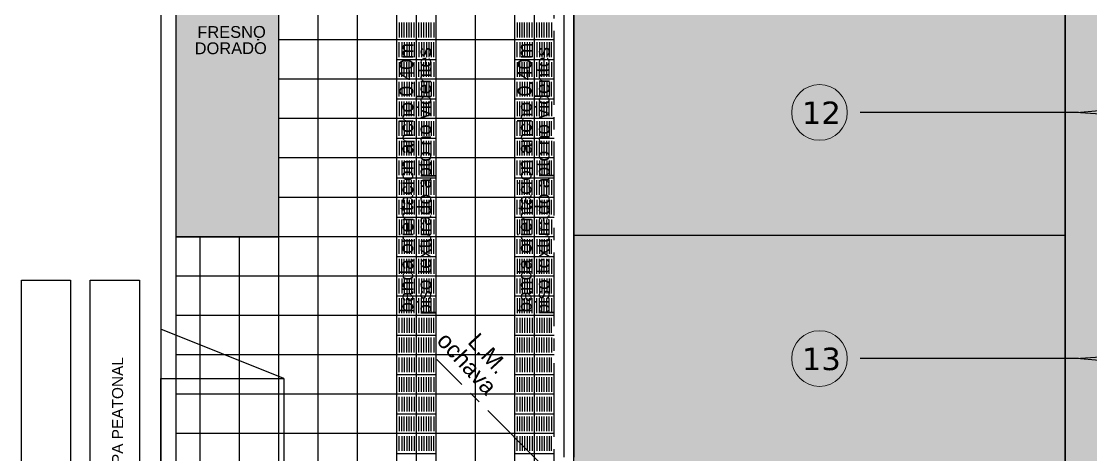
# Model space of a CAD drawing. Header units: inches. Extents: x -309 to 190, y -1585 to -1350.
# Drawn here: x -274.15 to -263.27, y -1414.94 to -1410.54 of the extents above; entities that cross this region are included whole.
import ezdxf
from ezdxf.lldxf.tags import DXFTag

# ---------------------------------------------------------------- set-up
doc = ezdxf.new("R2010")
doc.units = ezdxf.units.IN
doc.header["$MEASUREMENT"] = 0
doc.linetypes.add('CENTER2', pattern=[1.125, 0.75, -0.125, 0.125, -0.125])
doc.linetypes.add('HIDDEN', pattern=[0.375, 0.25, -0.125])
doc.layers.get('0').update_dxf_attribs({"color": 9, "linetype": 'CONTINUOUS'})
for name, color, linetype in [('02', 9, 'CONTINUOUS'), ('10-TEXTO', 9, 'CONTINUOUS'), ('CIEGOS', 9, 'CONTINUOUS'), ('DET', 9, 'CONTINUOUS'), ('HACHS', 9, 'CONTINUOUS'), ('lm', 9, 'HIDDEN'), ('NO VIDENTES', 9, 'CONTINUOUS'), ('PROY', 9, 'HIDDEN2'), ('TEXTOS', 9, 'CONTINUOUS'), ('V2', 9, 'CONTINUOUS')]:
    doc.layers.add(name, color=color, linetype=linetype)
doc.layers.add('color +', color=9, linetype='CONTINUOUS', lineweight=18)
doc.styles.add('Helvetica (bold)', font='arial.ttf')
doc.styles.add('ROMANS', font='arial.ttf')
doc.styles.get("Standard").update_dxf_attribs({"font": 'arial.ttf'})
tags = doc.linetypes.add('HIDDEN2', pattern=[0.1875, 0.125, -0.0625]).pattern_tags.tags
tags[6:7] = [DXFTag(74, 4), DXFTag(75, 0), DXFTag(340, '0'), DXFTag(46, 1.0), DXFTag(50, 0.0), DXFTag(44, 0.0), DXFTag(45, 0.0)]
tags[4:5] = [DXFTag(74, 4), DXFTag(75, 0), DXFTag(340, '0'), DXFTag(46, 1.0), DXFTag(50, 0.0), DXFTag(44, 0.0), DXFTag(45, 0.0)]

msp = doc.modelspace()

# ---------------------------------------------------------------- hatches: boundary and pattern name
at = {"layer": 'DET'}
h = msp.add_hatch(dxfattribs=at)
h.set_pattern_fill('AR-CONC', color=256, scale=0.04, style=0)
h.set_pattern_definition([(50, (136.40562, -1150.64455), (0.28690407, -0.02510085), [0.03, -0.33]), (355, (136.40562, -1150.64455), (-0.05550053, 0.30087685), [0.024, -0.264]), (100.451444, (136.42953, -1150.64665), (0.23140354, 0.275776), [0.02549608, -0.28045684]), (46.1842, (136.40562, -1150.56455), (0.42689653, -0.0662077), [0.045, -0.495]), (96.63564, (136.4412, -1150.57007), (0.37386478, 0.38964744), [0.03824414, -0.4206855]), (351.18416, (136.4056, -1150.56455), (0.37386478, 0.38964744), [0.036, -0.396]), (21, (136.44562, -1150.58455), (0.23876282, -0.16104756), [0.03, -0.33]), (326, (136.44562, -1150.58455), (0.09732613, 0.29006002), [0.024, -0.264]), (71.451445, (136.46552, -1150.59797), (0.33608895, 0.12901246), [0.02549608, -0.28045684]), (37.5, (136.40562, -1150.64455), (0.004863942, 0.133157542), [0, -0.2608, 0, -0.268, 0, -0.265]), (7.5, (136.40562, -1150.64455), (0.105227815, 0.157764685), [0, -0.1528, 0, -0.2548, 0, -0.101]), (327.5, (136.31642, -1150.64455), (0.213528974, -0.009021949), [0, -0.1, 0, -0.312, 0, -0.414]), (317.5, (136.27642, -1150.64455), (0.23327447, 0.04004199), [0, -0.13, 0, -0.2072, 0, -0.294])])
h.paths.add_polyline_path([(-272.582, -1398.328), (-272.582, -1412.728), (-271.532, -1412.728), (-271.532, -1398.328)])
at = {"layer": 'HACHS'}
h = msp.add_hatch(dxfattribs=at)
h.set_pattern_fill('AR-HBONE', color=256, scale=0.03, angle=-1e-14)
edge = h.paths.add_edge_path()
edge.add_line((-257.532, -1375.798), (-262.532, -1375.798))
edge.add_line((-262.532, -1375.798), (-262.532, -1379.388))
edge.add_line((-262.532, -1379.388), (-264.492, -1379.388))
edge.add_line((-264.492, -1379.388), (-264.492, -1375.571))
edge.add_line((-264.492, -1375.571), (-268.533, -1379.612))
edge.add_line((-268.533, -1379.612), (-268.533, -1380.214))
edge.add_line((-268.533, -1380.214), (-263.532, -1380.214))
edge.add_line((-263.532, -1380.214), (-263.532, -1395.214))
edge.add_line((-263.532, -1395.214), (-268.532, -1395.214))
edge.add_line((-268.532, -1395.214), (-268.532, -1397.714))
edge.add_line((-268.532, -1397.714), (-263.532, -1397.714))
edge.add_line((-263.532, -1397.714), (-263.532, -1415.214))
edge.add_line((-263.532, -1415.214), (-268.403, -1415.214))
edge.add_line((-268.403, -1415.214), (-264.409, -1419.208))
edge.add_line((-264.409, -1419.208), (-236.532, -1419.208))
edge.add_line((-236.532, -1419.208), (-236.532, -1417.962))
edge.add_line((-236.532, -1417.962), (-241.532, -1417.962))
edge.add_line((-241.532, -1417.962), (-241.532, -1400.462))
edge.add_line((-241.532, -1400.462), (-236.532, -1400.462))
edge.add_line((-236.532, -1400.462), (-236.532, -1395.314))
edge.add_line((-236.532, -1395.314), (-241.532, -1395.314))
edge.add_line((-241.532, -1395.314), (-241.532, -1375.798))
edge.add_line((-241.532, -1375.798), (-246.532, -1375.798))
edge.add_line((-246.532, -1375.798), (-246.532, -1378.418))
edge.add_arc((-246.932, -1378.418), 0.4, -90, 0, ccw=False)
edge.add_line((-246.932, -1378.818), (-257.132, -1378.818))
edge.add_arc((-257.132, -1378.418), 0.4, 180, 270, ccw=False)
edge.add_line((-257.532, -1378.418), (-257.532, -1376.057))
edge.add_line((-257.532, -1376.057), (-257.532, -1375.798))
h.paths.add_polyline_path([(-247.532, -1385.314), (-257.532, -1385.314), (-257.532, -1395.314), (-247.532, -1395.314)], flags=16)
h.paths.add_polyline_path([(-257.532, -1397.714), (-247.532, -1397.714), (-247.532, -1412.714), (-257.532, -1412.714)], flags=16)
h.paths.add_polyline_path([(-238.332, -1395.639), (-238.332, -1397.489), (-237.932, -1397.489), (-237.932, -1395.639)], flags=0)
h.paths.add_polyline_path([(-237.532, -1395.639), (-237.532, -1397.489), (-237.132, -1397.489), (-237.132, -1395.639)], flags=16)
h.paths.add_polyline_path([(-238.332, -1395.639), (-238.332, -1397.489), (-237.932, -1397.489), (-237.932, -1395.639)], flags=16)
h.paths.add_polyline_path([(-237.532, -1395.639), (-237.532, -1397.489), (-237.132, -1397.489), (-237.132, -1395.639)], flags=0)
h.paths.add_polyline_path([(-239.532, -1395.639), (-239.532, -1397.489), (-239.932, -1397.489), (-239.932, -1395.639)], flags=0)
h.paths.add_polyline_path([(-240.332, -1395.639), (-240.332, -1397.489), (-240.732, -1397.489), (-240.732, -1395.639)], flags=16)
h.paths.add_polyline_path([(-241.132, -1395.639), (-241.132, -1397.489), (-241.532, -1397.489), (-241.532, -1395.639)], flags=16)
h.paths.add_polyline_path([(-241.932, -1395.639), (-241.932, -1397.489), (-242.332, -1397.489), (-242.332, -1395.639)], flags=0)
h.paths.add_polyline_path([(-238.732, -1395.639), (-238.732, -1397.489), (-239.132, -1397.489), (-239.132, -1395.639)], flags=16)
h.paths.add_polyline_path([(-239.532, -1395.639), (-239.532, -1397.489), (-239.932, -1397.489), (-239.932, -1395.639)], flags=16)
h.paths.add_polyline_path([(-240.332, -1395.639), (-240.332, -1397.489), (-240.732, -1397.489), (-240.732, -1395.639)], flags=0)
h.paths.add_polyline_path([(-241.932, -1395.639), (-241.932, -1397.489), (-242.332, -1397.489), (-242.332, -1395.639)], flags=16)
h.paths.add_polyline_path([(-238.732, -1395.639), (-238.732, -1397.489), (-239.132, -1397.489), (-239.132, -1395.639)], flags=0)
h.paths.add_polyline_path([(-243.132, -1395.639), (-243.132, -1397.489), (-242.732, -1397.489), (-242.732, -1395.639)], flags=16)
h.paths.add_polyline_path([(-243.932, -1395.639), (-243.932, -1397.489), (-243.532, -1397.489), (-243.532, -1395.639)], flags=0)
h.paths.add_polyline_path([(-243.132, -1395.639), (-243.132, -1397.489), (-242.732, -1397.489), (-242.732, -1395.639)], flags=0)
h.paths.add_polyline_path([(-243.932, -1395.639), (-243.932, -1397.489), (-243.532, -1397.489), (-243.532, -1395.639)], flags=16)
h.paths.add_polyline_path([(-244.732, -1395.639), (-244.732, -1397.489), (-244.332, -1397.489), (-244.332, -1395.639)], flags=16)
h.paths.add_polyline_path([(-258.332, -1395.639), (-258.332, -1397.489), (-257.932, -1397.489), (-257.932, -1395.639)], flags=16)
h.paths.add_polyline_path([(-259.932, -1395.639), (-259.932, -1397.489), (-259.532, -1397.489), (-259.532, -1395.639)], flags=16)
h.paths.add_polyline_path([(-259.132, -1395.639), (-259.132, -1397.489), (-258.732, -1397.489), (-258.732, -1395.639)], flags=0)
h.paths.add_polyline_path([(-258.332, -1395.639), (-258.332, -1397.489), (-257.932, -1397.489), (-257.932, -1395.639)], flags=0)
h.paths.add_polyline_path([(-259.932, -1395.639), (-259.932, -1397.489), (-259.532, -1397.489), (-259.532, -1395.639)], flags=0)
h.paths.add_polyline_path([(-259.132, -1395.639), (-259.132, -1397.489), (-258.732, -1397.489), (-258.732, -1395.639)], flags=16)
h.paths.add_polyline_path([(-246.332, -1395.639), (-246.332, -1397.489), (-245.932, -1397.489), (-245.932, -1395.639)], flags=0)
h.paths.add_polyline_path([(-245.532, -1395.639), (-245.532, -1397.489), (-245.132, -1397.489), (-245.132, -1395.639)], flags=16)
h.paths.add_polyline_path([(-247.132, -1395.639), (-247.132, -1397.489), (-246.732, -1397.489), (-246.732, -1395.639)], flags=16)
h.paths.add_polyline_path([(-246.332, -1395.639), (-246.332, -1397.489), (-245.932, -1397.489), (-245.932, -1395.639)], flags=16)
h.paths.add_polyline_path([(-245.532, -1395.639), (-245.532, -1397.489), (-245.132, -1397.489), (-245.132, -1395.639)], flags=0)
h.paths.add_polyline_path([(-247.132, -1395.639), (-247.132, -1397.489), (-246.732, -1397.489), (-246.732, -1395.639)], flags=0)
h.paths.add_polyline_path([(-256.332, -1395.639), (-256.332, -1397.489), (-256.732, -1397.489), (-256.732, -1395.639)], flags=0)
h.paths.add_polyline_path([(-257.132, -1395.639), (-257.132, -1397.489), (-257.532, -1397.489), (-257.532, -1395.639)], flags=16)
h.paths.add_polyline_path([(-253.132, -1395.639), (-253.132, -1397.489), (-253.532, -1397.489), (-253.532, -1395.639)], flags=0)
h.paths.add_polyline_path([(-253.932, -1395.639), (-253.932, -1397.489), (-254.332, -1397.489), (-254.332, -1395.639)], flags=0)
h.paths.add_polyline_path([(-254.732, -1395.639), (-254.732, -1397.489), (-255.132, -1397.489), (-255.132, -1395.639)], flags=0)
h.paths.add_polyline_path([(-255.532, -1395.639), (-255.532, -1397.489), (-255.932, -1397.489), (-255.932, -1395.639)], flags=16)
h.paths.add_polyline_path([(-252.332, -1395.639), (-252.332, -1397.489), (-252.732, -1397.489), (-252.732, -1395.639)], flags=0)
h.paths.add_polyline_path([(-247.532, -1395.639), (-247.532, -1397.489), (-247.932, -1397.489), (-247.932, -1395.639)], flags=16)
h.paths.add_polyline_path([(-249.132, -1395.639), (-249.132, -1397.489), (-249.532, -1397.489), (-249.532, -1395.639)], flags=16)
h.paths.add_polyline_path([(-249.932, -1395.639), (-249.932, -1397.489), (-250.332, -1397.489), (-250.332, -1395.639)], flags=0)
h.paths.add_polyline_path([(-250.732, -1395.639), (-250.732, -1397.489), (-251.132, -1397.489), (-251.132, -1395.639)], flags=0)
h.paths.add_polyline_path([(-251.532, -1395.639), (-251.532, -1397.489), (-251.932, -1397.489), (-251.932, -1395.639)], flags=16)
h.paths.add_polyline_path([(-248.332, -1395.639), (-248.332, -1397.489), (-248.732, -1397.489), (-248.732, -1395.639)], flags=0)
h.paths.add_polyline_path([(-256.332, -1395.639), (-256.332, -1397.489), (-256.732, -1397.489), (-256.732, -1395.639)], flags=16)
h.paths.add_polyline_path([(-257.132, -1395.639), (-257.132, -1397.489), (-257.532, -1397.489), (-257.532, -1395.639)], flags=0)
h.paths.add_polyline_path([(-253.132, -1395.639), (-253.132, -1397.489), (-253.532, -1397.489), (-253.532, -1395.639)], flags=16)
h.paths.add_polyline_path([(-253.932, -1395.639), (-253.932, -1397.489), (-254.332, -1397.489), (-254.332, -1395.639)], flags=16)
h.paths.add_polyline_path([(-254.732, -1395.639), (-254.732, -1397.489), (-255.132, -1397.489), (-255.132, -1395.639)], flags=16)
h.paths.add_polyline_path([(-255.532, -1395.639), (-255.532, -1397.489), (-255.932, -1397.489), (-255.932, -1395.639)], flags=0)
h.paths.add_polyline_path([(-252.332, -1395.639), (-252.332, -1397.489), (-252.732, -1397.489), (-252.732, -1395.639)], flags=16)
h.paths.add_polyline_path([(-247.532, -1395.639), (-247.532, -1397.489), (-247.932, -1397.489), (-247.932, -1395.639)], flags=0)
h.paths.add_polyline_path([(-249.132, -1395.639), (-249.132, -1397.489), (-249.532, -1397.489), (-249.532, -1395.639)], flags=0)
h.paths.add_polyline_path([(-249.932, -1395.639), (-249.932, -1397.489), (-250.332, -1397.489), (-250.332, -1395.639)], flags=16)
h.paths.add_polyline_path([(-250.732, -1395.639), (-250.732, -1397.489), (-251.132, -1397.489), (-251.132, -1395.639)], flags=16)
h.paths.add_polyline_path([(-251.532, -1395.639), (-251.532, -1397.489), (-251.932, -1397.489), (-251.932, -1395.639)], flags=0)
h.paths.add_polyline_path([(-248.332, -1395.639), (-248.332, -1397.489), (-248.732, -1397.489), (-248.732, -1395.639)], flags=16)
h.paths.add_polyline_path([(-260.732, -1395.639), (-260.732, -1397.489), (-260.332, -1397.489), (-260.332, -1395.639)], flags=16)
h.paths.add_polyline_path([(-261.532, -1395.639), (-261.532, -1397.489), (-261.132, -1397.489), (-261.132, -1395.639)], flags=16)
h.paths.add_polyline_path([(-262.332, -1395.639), (-262.332, -1397.489), (-261.932, -1397.489), (-261.932, -1395.639)], flags=16)
h.paths.add_polyline_path([(-263.132, -1395.639), (-263.132, -1397.489), (-262.732, -1397.489), (-262.732, -1395.639)], flags=16)
h.paths.add_polyline_path([(-261.532, -1395.639), (-261.532, -1397.489), (-261.132, -1397.489), (-261.132, -1395.639)], flags=0)
h.paths.add_polyline_path([(-262.332, -1395.639), (-262.332, -1397.489), (-261.932, -1397.489), (-261.932, -1395.639)], flags=0)
h.paths.add_polyline_path([(-263.132, -1395.639), (-263.132, -1397.489), (-262.732, -1397.489), (-262.732, -1395.639)], flags=0)
h.paths.add_polyline_path([(-243.743, -1376.318), (-243.743, -1378.168), (-243.343, -1378.168), (-243.343, -1376.318)], flags=0)
h.paths.add_polyline_path([(-242.943, -1376.318), (-242.943, -1378.168), (-242.543, -1378.168), (-242.543, -1376.318)], flags=16)
h.paths.add_polyline_path([(-242.143, -1376.318), (-242.143, -1378.168), (-241.743, -1378.168), (-241.743, -1376.318)], flags=0)
h.paths.add_polyline_path([(-243.743, -1376.318), (-243.743, -1378.168), (-243.343, -1378.168), (-243.343, -1376.318)], flags=16)
h.paths.add_polyline_path([(-242.943, -1376.318), (-242.943, -1378.168), (-242.543, -1378.168), (-242.543, -1376.318)], flags=0)
h.paths.add_polyline_path([(-242.143, -1376.318), (-242.143, -1378.168), (-241.743, -1378.168), (-241.743, -1376.318)], flags=16)
h.paths.add_polyline_path([(-244.143, -1376.318), (-244.143, -1378.168), (-244.543, -1378.168), (-244.543, -1376.318)], flags=16)
h.paths.add_polyline_path([(-246.143, -1376.318), (-246.143, -1378.168), (-245.743, -1378.168), (-245.743, -1376.318)], flags=16)
h.paths.add_polyline_path([(-244.943, -1376.318), (-244.943, -1378.168), (-245.343, -1378.168), (-245.343, -1376.318)], flags=16)
h.paths.add_polyline_path([(-244.943, -1376.318), (-244.943, -1378.168), (-245.343, -1378.168), (-245.343, -1376.318)], flags=0)
h = msp.add_hatch(dxfattribs=at)
h.set_pattern_fill('AR-HBONE', color=256, scale=0.03, angle=-1e-14)
h.paths.add_polyline_path([(-236.532, -1383.114), (-241.532, -1383.114), (-241.532, -1395.314), (-236.532, -1395.314)])
h.paths.add_polyline_path([(-236.532, -1400.462), (-241.532, -1400.462), (-241.532, -1417.962), (-236.532, -1417.962)])
h.paths.add_polyline_path([(-257.532, -1397.714), (-247.532, -1397.714), (-247.532, -1412.714), (-257.532, -1412.714)])
h.paths.add_polyline_path([(-247.532, -1385.314), (-257.532, -1385.314), (-257.532, -1395.314), (-247.532, -1395.314)])
h.paths.add_polyline_path([(-268.532, -1395.214), (-263.532, -1395.214), (-263.532, -1380.214), (-268.532, -1380.214)])
h.paths.add_polyline_path([(-263.532, -1415.214), (-268.532, -1415.214), (-268.532, -1397.714), (-263.532, -1397.714)])

# ---------------------------------------------------------------- linework, layer by layer
for p, q in [((-263.532, -1415.214), (-263.532, -1397.714)), ((-263.532, -1412.714), (-263.532, -1400.214)), ((-263.532, -1412.714), (-268.532, -1412.714)), ((-263.532, -1412.714), (-268.532, -1412.714))]:
    msp.add_line(p, q)
for points in [[(-263.532, -1415.214), (-268.532, -1415.214), (-268.532, -1397.714), (-263.532, -1397.714)], [(-273.652, -1416.168), (-274.152, -1416.168), (-274.152, -1413.168), (-273.652, -1413.168)], [(-272.952, -1416.168), (-273.452, -1416.168), (-273.452, -1413.168), (-272.952, -1413.168)]]:
    msp.add_lwpolyline(points, close=True)
at = {"layer": '02'}
msp.add_line((-268.533, -1379.728), (-268.533, -1414.968), dxfattribs=at)
msp.add_lwpolyline([(-272.732, -1413.668), (-272.732, -1414.168), (-271.482, -1414.168), (-272.732, -1413.668)], dxfattribs=at)
msp.add_lwpolyline([(-271.482, -1415.168), (-272.732, -1415.168), (-272.732, -1414.168), (-271.482, -1414.168)], close=True, dxfattribs=at)
at = {"layer": 'CIEGOS'}
for points in [[(-270.332, -1415.832), (-270.332, -1378.865)], [(-269.932, -1415.666), (-269.932, -1379.031)], [(-269.132, -1415.334), (-269.132, -1379.362)]]:
    msp.add_lwpolyline(points, dxfattribs=at)
at = {"layer": 'color +', "lineweight": 0}
for centre in [(-266.032, -1411.465), (-266.032, -1413.965)]:
    msp.add_circle(centre, 0.283, dxfattribs=at)
at = {"layer": 'DET'}
msp.add_line((-271.132, -1416.163), (-271.132, -1378.534), dxfattribs=at)
for points in [[(-271.532, -1416.329), (-271.532, -1378.368)], [(-270.732, -1415.998), (-270.732, -1378.7)], [(-270.132, -1415.749), (-270.132, -1378.948)], [(-269.532, -1415.5), (-269.532, -1379.197)], [(-268.932, -1415.251), (-268.932, -1379.445)], [(-271.732, -1410.728), (-271.754, -1410.728)], [(-268.732, -1410.728), (-271.532, -1410.728)], [(-270.332, -1410.928), (-269.932, -1410.928)], [(-269.132, -1410.928), (-268.732, -1410.928)], [(-268.732, -1411.128), (-271.532, -1411.128)], [(-270.332, -1411.328), (-269.932, -1411.328)], [(-269.132, -1411.328), (-268.732, -1411.328)], [(-268.732, -1411.528), (-271.532, -1411.528)], [(-270.332, -1411.728), (-269.932, -1411.728)], [(-269.132, -1411.728), (-268.732, -1411.728)], [(-268.732, -1411.928), (-271.532, -1411.928)], [(-270.332, -1412.128), (-269.932, -1412.128)], [(-269.132, -1412.128), (-268.732, -1412.128)], [(-268.732, -1412.328), (-271.532, -1412.328)], [(-270.332, -1412.528), (-269.932, -1412.528)], [(-269.132, -1412.528), (-268.732, -1412.528)], [(-268.732, -1412.728), (-272.582, -1412.728)], [(-272.332, -1416.661), (-272.332, -1412.728)], [(-271.932, -1416.495), (-271.932, -1412.728)], [(-270.332, -1412.928), (-269.932, -1412.928)], [(-269.132, -1412.928), (-268.732, -1412.928)], [(-268.732, -1413.128), (-272.582, -1413.128)], [(-270.332, -1413.328), (-269.932, -1413.328)], [(-269.132, -1413.328), (-268.732, -1413.328)], [(-268.732, -1413.528), (-272.582, -1413.528)], [(-270.332, -1413.728), (-269.932, -1413.728)], [(-269.132, -1413.728), (-268.732, -1413.728)], [(-268.732, -1413.928), (-272.582, -1413.928)], [(-270.332, -1414.128), (-269.932, -1414.128)], [(-269.132, -1414.128), (-268.732, -1414.128)], [(-268.732, -1414.328), (-272.582, -1414.328)], [(-270.332, -1414.528), (-269.932, -1414.528)], [(-269.132, -1414.528), (-268.732, -1414.528)], [(-268.732, -1414.728), (-272.582, -1414.728)], [(-270.332, -1414.928), (-269.932, -1414.928)], [(-269.132, -1414.928), (-268.732, -1414.928)]]:
    msp.add_lwpolyline(points, dxfattribs=at)
at = {"layer": 'lm', "linetype": 'CENTER2'}
msp.add_line((-263.308, -1420.592), (-269.925, -1413.975), dxfattribs=at)
msp.add_line((-263.308, -1420.592), (-269.925, -1413.975), dxfattribs=at)
msp.add_lwpolyline([(-268.733, -1417.012), (-268.733, -1377.111)], dxfattribs=at)
msp.add_lwpolyline([(-268.733, -1417.012), (-268.733, -1377.111)], dxfattribs=at)
at = {"layer": 'NO VIDENTES'}
for p, q in [((-270.307, -1410.553), (-270.307, -1410.703)), ((-270.282, -1410.703), (-270.282, -1410.553)), ((-270.257, -1410.703), (-270.257, -1410.553)), ((-270.232, -1410.703), (-270.232, -1410.553)), ((-270.207, -1410.703), (-270.207, -1410.553)), ((-270.182, -1410.703), (-270.182, -1410.553)), ((-270.157, -1410.703), (-270.157, -1410.553)), ((-270.107, -1410.703), (-270.107, -1410.553)), ((-270.082, -1410.703), (-270.082, -1410.553)), ((-270.057, -1410.703), (-270.057, -1410.553)), ((-270.032, -1410.703), (-270.032, -1410.553)), ((-270.007, -1410.703), (-270.007, -1410.553)), ((-269.982, -1410.703), (-269.982, -1410.553)), ((-269.957, -1410.553), (-269.957, -1410.703)), ((-269.107, -1410.553), (-269.107, -1410.703)), ((-269.082, -1410.703), (-269.082, -1410.553)), ((-269.057, -1410.703), (-269.057, -1410.553)), ((-269.032, -1410.703), (-269.032, -1410.553)), ((-269.007, -1410.703), (-269.007, -1410.553)), ((-268.982, -1410.703), (-268.982, -1410.553)), ((-268.957, -1410.703), (-268.957, -1410.553)), ((-268.907, -1410.703), (-268.907, -1410.553)), ((-268.882, -1410.703), (-268.882, -1410.553)), ((-268.857, -1410.703), (-268.857, -1410.553)), ((-268.832, -1410.703), (-268.832, -1410.553)), ((-268.807, -1410.703), (-268.807, -1410.553)), ((-268.782, -1410.703), (-268.782, -1410.553)), ((-268.757, -1410.553), (-268.757, -1410.703)), ((-270.307, -1410.903), (-270.307, -1410.753)), ((-270.282, -1410.753), (-270.282, -1410.903)), ((-270.257, -1410.753), (-270.257, -1410.903)), ((-270.232, -1410.753), (-270.232, -1410.903)), ((-270.207, -1410.753), (-270.207, -1410.903)), ((-270.182, -1410.753), (-270.182, -1410.903)), ((-270.157, -1410.753), (-270.157, -1410.903)), ((-270.107, -1410.753), (-270.107, -1410.903)), ((-270.082, -1410.753), (-270.082, -1410.903)), ((-270.057, -1410.753), (-270.057, -1410.903)), ((-270.032, -1410.753), (-270.032, -1410.903)), ((-270.007, -1410.753), (-270.007, -1410.903)), ((-269.982, -1410.753), (-269.982, -1410.903)), ((-269.957, -1410.903), (-269.957, -1410.753)), ((-269.107, -1410.903), (-269.107, -1410.753)), ((-269.082, -1410.753), (-269.082, -1410.903)), ((-269.057, -1410.753), (-269.057, -1410.903)), ((-269.032, -1410.753), (-269.032, -1410.903)), ((-269.007, -1410.753), (-269.007, -1410.903)), ((-268.982, -1410.753), (-268.982, -1410.903)), ((-268.957, -1410.753), (-268.957, -1410.903)), ((-268.907, -1410.753), (-268.907, -1410.903)), ((-268.882, -1410.753), (-268.882, -1410.903)), ((-268.857, -1410.753), (-268.857, -1410.903)), ((-268.832, -1410.753), (-268.832, -1410.903)), ((-268.807, -1410.753), (-268.807, -1410.903)), ((-268.782, -1410.753), (-268.782, -1410.903)), ((-268.757, -1410.903), (-268.757, -1410.753)), ((-270.307, -1410.953), (-270.307, -1411.103)), ((-270.282, -1411.103), (-270.282, -1410.953)), ((-270.257, -1411.103), (-270.257, -1410.953)), ((-270.232, -1411.103), (-270.232, -1410.953)), ((-270.207, -1411.103), (-270.207, -1410.953)), ((-270.182, -1411.103), (-270.182, -1410.953)), ((-270.157, -1411.103), (-270.157, -1410.953)), ((-270.107, -1411.103), (-270.107, -1410.953)), ((-270.082, -1411.103), (-270.082, -1410.953)), ((-270.057, -1411.103), (-270.057, -1410.953)), ((-270.032, -1411.103), (-270.032, -1410.953)), ((-270.007, -1411.103), (-270.007, -1410.953)), ((-269.982, -1411.103), (-269.982, -1410.953)), ((-269.957, -1410.953), (-269.957, -1411.103)), ((-269.107, -1410.953), (-269.107, -1411.103)), ((-269.082, -1411.103), (-269.082, -1410.953)), ((-269.057, -1411.103), (-269.057, -1410.953)), ((-269.032, -1411.103), (-269.032, -1410.953)), ((-269.007, -1411.103), (-269.007, -1410.953)), ((-268.982, -1411.103), (-268.982, -1410.953)), ((-268.957, -1411.103), (-268.957, -1410.953)), ((-268.907, -1411.103), (-268.907, -1410.953)), ((-268.882, -1411.103), (-268.882, -1410.953)), ((-268.857, -1411.103), (-268.857, -1410.953)), ((-268.832, -1411.103), (-268.832, -1410.953)), ((-268.807, -1411.103), (-268.807, -1410.953)), ((-268.782, -1411.103), (-268.782, -1410.953)), ((-268.757, -1410.953), (-268.757, -1411.103)), ((-270.307, -1411.303), (-270.307, -1411.153)), ((-270.282, -1411.153), (-270.282, -1411.303)), ((-270.257, -1411.153), (-270.257, -1411.303)), ((-270.232, -1411.153), (-270.232, -1411.303)), ((-270.207, -1411.153), (-270.207, -1411.303)), ((-270.182, -1411.153), (-270.182, -1411.303)), ((-270.157, -1411.153), (-270.157, -1411.303)), ((-270.107, -1411.153), (-270.107, -1411.303)), ((-270.082, -1411.153), (-270.082, -1411.303)), ((-270.057, -1411.153), (-270.057, -1411.303)), ((-270.032, -1411.153), (-270.032, -1411.303)), ((-270.007, -1411.153), (-270.007, -1411.303)), ((-269.982, -1411.153), (-269.982, -1411.303)), ((-269.957, -1411.303), (-269.957, -1411.153)), ((-269.107, -1411.303), (-269.107, -1411.153)), ((-269.082, -1411.153), (-269.082, -1411.303)), ((-269.057, -1411.153), (-269.057, -1411.303)), ((-269.032, -1411.153), (-269.032, -1411.303)), ((-269.007, -1411.153), (-269.007, -1411.303)), ((-268.982, -1411.153), (-268.982, -1411.303)), ((-268.957, -1411.153), (-268.957, -1411.303)), ((-268.907, -1411.153), (-268.907, -1411.303)), ((-268.882, -1411.153), (-268.882, -1411.303)), ((-268.857, -1411.153), (-268.857, -1411.303)), ((-268.832, -1411.153), (-268.832, -1411.303)), ((-268.807, -1411.153), (-268.807, -1411.303)), ((-268.782, -1411.153), (-268.782, -1411.303)), ((-268.757, -1411.303), (-268.757, -1411.153)), ((-270.307, -1411.353), (-270.307, -1411.503)), ((-270.282, -1411.503), (-270.282, -1411.353)), ((-270.257, -1411.503), (-270.257, -1411.353)), ((-270.232, -1411.503), (-270.232, -1411.353)), ((-270.207, -1411.503), (-270.207, -1411.353)), ((-270.182, -1411.503), (-270.182, -1411.353)), ((-270.157, -1411.503), (-270.157, -1411.353)), ((-270.107, -1411.503), (-270.107, -1411.353)), ((-270.082, -1411.503), (-270.082, -1411.353)), ((-270.057, -1411.503), (-270.057, -1411.353)), ((-270.032, -1411.503), (-270.032, -1411.353)), ((-270.007, -1411.503), (-270.007, -1411.353)), ((-269.982, -1411.503), (-269.982, -1411.353)), ((-269.957, -1411.353), (-269.957, -1411.503)), ((-269.107, -1411.353), (-269.107, -1411.503)), ((-269.082, -1411.503), (-269.082, -1411.353)), ((-269.057, -1411.503), (-269.057, -1411.353)), ((-269.032, -1411.503), (-269.032, -1411.353)), ((-269.007, -1411.503), (-269.007, -1411.353)), ((-268.982, -1411.503), (-268.982, -1411.353)), ((-268.957, -1411.503), (-268.957, -1411.353)), ((-268.907, -1411.503), (-268.907, -1411.353)), ((-268.882, -1411.503), (-268.882, -1411.353)), ((-268.857, -1411.503), (-268.857, -1411.353)), ((-268.832, -1411.503), (-268.832, -1411.353)), ((-268.807, -1411.503), (-268.807, -1411.353)), ((-268.782, -1411.503), (-268.782, -1411.353)), ((-268.757, -1411.353), (-268.757, -1411.503)), ((-270.307, -1411.703), (-270.307, -1411.553)), ((-270.282, -1411.553), (-270.282, -1411.703)), ((-270.257, -1411.553), (-270.257, -1411.703)), ((-270.232, -1411.553), (-270.232, -1411.703)), ((-270.207, -1411.553), (-270.207, -1411.703)), ((-270.182, -1411.553), (-270.182, -1411.703)), ((-270.157, -1411.553), (-270.157, -1411.703)), ((-270.107, -1411.553), (-270.107, -1411.703)), ((-270.082, -1411.553), (-270.082, -1411.703)), ((-270.057, -1411.553), (-270.057, -1411.703)), ((-270.032, -1411.553), (-270.032, -1411.703)), ((-270.007, -1411.553), (-270.007, -1411.703)), ((-269.982, -1411.553), (-269.982, -1411.703)), ((-269.957, -1411.703), (-269.957, -1411.553)), ((-269.107, -1411.703), (-269.107, -1411.553)), ((-269.082, -1411.553), (-269.082, -1411.703)), ((-269.057, -1411.553), (-269.057, -1411.703)), ((-269.032, -1411.553), (-269.032, -1411.703)), ((-269.007, -1411.553), (-269.007, -1411.703)), ((-268.982, -1411.553), (-268.982, -1411.703)), ((-268.957, -1411.553), (-268.957, -1411.703)), ((-268.907, -1411.553), (-268.907, -1411.703)), ((-268.882, -1411.553), (-268.882, -1411.703)), ((-268.857, -1411.553), (-268.857, -1411.703)), ((-268.832, -1411.553), (-268.832, -1411.703)), ((-268.807, -1411.553), (-268.807, -1411.703)), ((-268.782, -1411.553), (-268.782, -1411.703)), ((-268.757, -1411.703), (-268.757, -1411.553)), ((-270.307, -1411.753), (-270.307, -1411.903)), ((-270.282, -1411.903), (-270.282, -1411.753)), ((-270.257, -1411.903), (-270.257, -1411.753)), ((-270.232, -1411.903), (-270.232, -1411.753)), ((-270.207, -1411.903), (-270.207, -1411.753)), ((-270.182, -1411.903), (-270.182, -1411.753)), ((-270.157, -1411.903), (-270.157, -1411.753)), ((-270.107, -1411.903), (-270.107, -1411.753)), ((-270.082, -1411.903), (-270.082, -1411.753)), ((-270.057, -1411.903), (-270.057, -1411.753)), ((-270.032, -1411.903), (-270.032, -1411.753)), ((-270.007, -1411.903), (-270.007, -1411.753)), ((-269.982, -1411.903), (-269.982, -1411.753)), ((-269.957, -1411.753), (-269.957, -1411.903)), ((-269.107, -1411.753), (-269.107, -1411.903)), ((-269.082, -1411.903), (-269.082, -1411.753)), ((-269.057, -1411.903), (-269.057, -1411.753)), ((-269.032, -1411.903), (-269.032, -1411.753)), ((-269.007, -1411.903), (-269.007, -1411.753)), ((-268.982, -1411.903), (-268.982, -1411.753)), ((-268.957, -1411.903), (-268.957, -1411.753)), ((-268.907, -1411.903), (-268.907, -1411.753)), ((-268.882, -1411.903), (-268.882, -1411.753)), ((-268.857, -1411.903), (-268.857, -1411.753)), ((-268.832, -1411.903), (-268.832, -1411.753)), ((-268.807, -1411.903), (-268.807, -1411.753)), ((-268.782, -1411.903), (-268.782, -1411.753)), ((-268.757, -1411.753), (-268.757, -1411.903)), ((-270.307, -1412.103), (-270.307, -1411.953)), ((-270.282, -1411.953), (-270.282, -1412.103)), ((-270.257, -1411.953), (-270.257, -1412.103)), ((-270.232, -1411.953), (-270.232, -1412.103)), ((-270.207, -1411.953), (-270.207, -1412.103)), ((-270.182, -1411.953), (-270.182, -1412.103)), ((-270.157, -1411.953), (-270.157, -1412.103)), ((-270.107, -1411.953), (-270.107, -1412.103)), ((-270.082, -1411.953), (-270.082, -1412.103)), ((-270.057, -1411.953), (-270.057, -1412.103)), ((-270.032, -1411.953), (-270.032, -1412.103)), ((-270.007, -1411.953), (-270.007, -1412.103)), ((-269.982, -1411.953), (-269.982, -1412.103)), ((-269.957, -1412.103), (-269.957, -1411.953)), ((-269.107, -1412.103), (-269.107, -1411.953)), ((-269.082, -1411.953), (-269.082, -1412.103)), ((-269.057, -1411.953), (-269.057, -1412.103)), ((-269.032, -1411.953), (-269.032, -1412.103)), ((-269.007, -1411.953), (-269.007, -1412.103)), ((-268.982, -1411.953), (-268.982, -1412.103)), ((-268.957, -1411.953), (-268.957, -1412.103)), ((-268.907, -1411.953), (-268.907, -1412.103)), ((-268.882, -1411.953), (-268.882, -1412.103)), ((-268.857, -1411.953), (-268.857, -1412.103)), ((-268.832, -1411.953), (-268.832, -1412.103)), ((-268.807, -1411.953), (-268.807, -1412.103)), ((-268.782, -1411.953), (-268.782, -1412.103)), ((-268.757, -1412.103), (-268.757, -1411.953)), ((-270.307, -1412.153), (-270.307, -1412.303)), ((-270.282, -1412.303), (-270.282, -1412.153)), ((-270.257, -1412.303), (-270.257, -1412.153)), ((-270.232, -1412.303), (-270.232, -1412.153)), ((-270.207, -1412.303), (-270.207, -1412.153)), ((-270.182, -1412.303), (-270.182, -1412.153)), ((-270.157, -1412.303), (-270.157, -1412.153)), ((-270.107, -1412.303), (-270.107, -1412.153)), ((-270.082, -1412.303), (-270.082, -1412.153)), ((-270.057, -1412.303), (-270.057, -1412.153)), ((-270.032, -1412.303), (-270.032, -1412.153)), ((-270.007, -1412.303), (-270.007, -1412.153)), ((-269.982, -1412.303), (-269.982, -1412.153)), ((-269.957, -1412.153), (-269.957, -1412.303)), ((-269.107, -1412.153), (-269.107, -1412.303)), ((-269.082, -1412.303), (-269.082, -1412.153)), ((-269.057, -1412.303), (-269.057, -1412.153)), ((-269.032, -1412.303), (-269.032, -1412.153)), ((-269.007, -1412.303), (-269.007, -1412.153)), ((-268.982, -1412.303), (-268.982, -1412.153)), ((-268.957, -1412.303), (-268.957, -1412.153)), ((-268.907, -1412.303), (-268.907, -1412.153)), ((-268.882, -1412.303), (-268.882, -1412.153)), ((-268.857, -1412.303), (-268.857, -1412.153)), ((-268.832, -1412.303), (-268.832, -1412.153)), ((-268.807, -1412.303), (-268.807, -1412.153)), ((-268.782, -1412.303), (-268.782, -1412.153)), ((-268.757, -1412.153), (-268.757, -1412.303)), ((-270.307, -1412.503), (-270.307, -1412.353)), ((-270.282, -1412.353), (-270.282, -1412.503)), ((-270.257, -1412.353), (-270.257, -1412.503)), ((-270.232, -1412.353), (-270.232, -1412.503)), ((-270.207, -1412.353), (-270.207, -1412.503)), ((-270.182, -1412.353), (-270.182, -1412.503)), ((-270.157, -1412.353), (-270.157, -1412.503)), ((-270.107, -1412.353), (-270.107, -1412.503)), ((-270.082, -1412.353), (-270.082, -1412.503)), ((-270.057, -1412.353), (-270.057, -1412.503)), ((-270.032, -1412.353), (-270.032, -1412.503)), ((-270.007, -1412.353), (-270.007, -1412.503)), ((-269.982, -1412.353), (-269.982, -1412.503)), ((-269.957, -1412.503), (-269.957, -1412.353)), ((-269.107, -1412.503), (-269.107, -1412.353)), ((-269.082, -1412.353), (-269.082, -1412.503)), ((-269.057, -1412.353), (-269.057, -1412.503)), ((-269.032, -1412.353), (-269.032, -1412.503)), ((-269.007, -1412.353), (-269.007, -1412.503)), ((-268.982, -1412.353), (-268.982, -1412.503)), ((-268.957, -1412.353), (-268.957, -1412.503)), ((-268.907, -1412.353), (-268.907, -1412.503)), ((-268.882, -1412.353), (-268.882, -1412.503)), ((-268.857, -1412.353), (-268.857, -1412.503)), ((-268.832, -1412.353), (-268.832, -1412.503)), ((-268.807, -1412.353), (-268.807, -1412.503)), ((-268.782, -1412.353), (-268.782, -1412.503)), ((-268.757, -1412.503), (-268.757, -1412.353)), ((-270.307, -1412.553), (-270.307, -1412.703)), ((-270.282, -1412.703), (-270.282, -1412.553)), ((-270.257, -1412.703), (-270.257, -1412.553)), ((-270.232, -1412.703), (-270.232, -1412.553)), ((-270.207, -1412.703), (-270.207, -1412.553)), ((-270.182, -1412.703), (-270.182, -1412.553)), ((-270.157, -1412.703), (-270.157, -1412.553)), ((-270.107, -1412.703), (-270.107, -1412.553)), ((-270.082, -1412.703), (-270.082, -1412.553)), ((-270.057, -1412.703), (-270.057, -1412.553)), ((-270.032, -1412.703), (-270.032, -1412.553)), ((-270.007, -1412.703), (-270.007, -1412.553)), ((-269.982, -1412.703), (-269.982, -1412.553)), ((-269.957, -1412.553), (-269.957, -1412.703)), ((-269.107, -1412.553), (-269.107, -1412.703)), ((-269.082, -1412.703), (-269.082, -1412.553)), ((-269.057, -1412.703), (-269.057, -1412.553)), ((-269.032, -1412.703), (-269.032, -1412.553)), ((-269.007, -1412.703), (-269.007, -1412.553)), ((-268.982, -1412.703), (-268.982, -1412.553)), ((-268.957, -1412.703), (-268.957, -1412.553)), ((-268.907, -1412.703), (-268.907, -1412.553)), ((-268.882, -1412.703), (-268.882, -1412.553)), ((-268.857, -1412.703), (-268.857, -1412.553)), ((-268.832, -1412.703), (-268.832, -1412.553)), ((-268.807, -1412.703), (-268.807, -1412.553)), ((-268.782, -1412.703), (-268.782, -1412.553)), ((-268.757, -1412.553), (-268.757, -1412.703)), ((-270.307, -1412.903), (-270.307, -1412.753)), ((-270.282, -1412.753), (-270.282, -1412.903)), ((-270.257, -1412.753), (-270.257, -1412.903)), ((-270.232, -1412.753), (-270.232, -1412.903)), ((-270.207, -1412.753), (-270.207, -1412.903)), ((-270.182, -1412.753), (-270.182, -1412.903)), ((-270.157, -1412.753), (-270.157, -1412.903)), ((-270.107, -1412.753), (-270.107, -1412.903)), ((-270.082, -1412.753), (-270.082, -1412.903)), ((-270.057, -1412.753), (-270.057, -1412.903)), ((-270.032, -1412.753), (-270.032, -1412.903)), ((-270.007, -1412.753), (-270.007, -1412.903)), ((-269.982, -1412.753), (-269.982, -1412.903)), ((-269.957, -1412.903), (-269.957, -1412.753)), ((-269.107, -1412.903), (-269.107, -1412.753)), ((-269.082, -1412.753), (-269.082, -1412.903)), ((-269.057, -1412.753), (-269.057, -1412.903)), ((-269.032, -1412.753), (-269.032, -1412.903)), ((-269.007, -1412.753), (-269.007, -1412.903)), ((-268.982, -1412.753), (-268.982, -1412.903)), ((-268.957, -1412.753), (-268.957, -1412.903)), ((-268.907, -1412.753), (-268.907, -1412.903)), ((-268.882, -1412.753), (-268.882, -1412.903)), ((-268.857, -1412.753), (-268.857, -1412.903)), ((-268.832, -1412.753), (-268.832, -1412.903)), ((-268.807, -1412.753), (-268.807, -1412.903)), ((-268.782, -1412.753), (-268.782, -1412.903)), ((-268.757, -1412.903), (-268.757, -1412.753)), ((-270.307, -1412.953), (-270.307, -1413.103)), ((-270.282, -1413.103), (-270.282, -1412.953)), ((-270.257, -1413.103), (-270.257, -1412.953)), ((-270.232, -1413.103), (-270.232, -1412.953)), ((-270.207, -1413.103), (-270.207, -1412.953)), ((-270.182, -1413.103), (-270.182, -1412.953)), ((-270.157, -1413.103), (-270.157, -1412.953)), ((-270.107, -1413.103), (-270.107, -1412.953)), ((-270.082, -1413.103), (-270.082, -1412.953)), ((-270.057, -1413.103), (-270.057, -1412.953)), ((-270.032, -1413.103), (-270.032, -1412.953)), ((-270.007, -1413.103), (-270.007, -1412.953)), ((-269.982, -1413.103), (-269.982, -1412.953)), ((-269.957, -1412.953), (-269.957, -1413.103)), ((-269.107, -1412.953), (-269.107, -1413.103)), ((-269.082, -1413.103), (-269.082, -1412.953)), ((-269.057, -1413.103), (-269.057, -1412.953)), ((-269.032, -1413.103), (-269.032, -1412.953)), ((-269.007, -1413.103), (-269.007, -1412.953)), ((-268.982, -1413.103), (-268.982, -1412.953)), ((-268.957, -1413.103), (-268.957, -1412.953)), ((-268.907, -1413.103), (-268.907, -1412.953)), ((-268.882, -1413.103), (-268.882, -1412.953)), ((-268.857, -1413.103), (-268.857, -1412.953)), ((-268.832, -1413.103), (-268.832, -1412.953)), ((-268.807, -1413.103), (-268.807, -1412.953)), ((-268.782, -1413.103), (-268.782, -1412.953)), ((-268.757, -1412.953), (-268.757, -1413.103)), ((-270.307, -1413.303), (-270.307, -1413.153)), ((-270.282, -1413.153), (-270.282, -1413.303)), ((-270.257, -1413.153), (-270.257, -1413.303)), ((-270.232, -1413.153), (-270.232, -1413.303)), ((-270.207, -1413.153), (-270.207, -1413.303)), ((-270.182, -1413.153), (-270.182, -1413.303)), ((-270.157, -1413.153), (-270.157, -1413.303)), ((-270.107, -1413.153), (-270.107, -1413.303)), ((-270.082, -1413.153), (-270.082, -1413.303)), ((-270.057, -1413.153), (-270.057, -1413.303)), ((-270.032, -1413.153), (-270.032, -1413.303)), ((-270.007, -1413.153), (-270.007, -1413.303)), ((-269.982, -1413.153), (-269.982, -1413.303)), ((-269.957, -1413.303), (-269.957, -1413.153)), ((-269.107, -1413.303), (-269.107, -1413.153)), ((-269.082, -1413.153), (-269.082, -1413.303)), ((-269.057, -1413.153), (-269.057, -1413.303)), ((-269.032, -1413.153), (-269.032, -1413.303)), ((-269.007, -1413.153), (-269.007, -1413.303)), ((-268.982, -1413.153), (-268.982, -1413.303)), ((-268.957, -1413.153), (-268.957, -1413.303)), ((-268.907, -1413.153), (-268.907, -1413.303)), ((-268.882, -1413.153), (-268.882, -1413.303)), ((-268.857, -1413.153), (-268.857, -1413.303)), ((-268.832, -1413.153), (-268.832, -1413.303)), ((-268.807, -1413.153), (-268.807, -1413.303)), ((-268.782, -1413.153), (-268.782, -1413.303)), ((-268.757, -1413.303), (-268.757, -1413.153)), ((-270.307, -1413.353), (-270.307, -1413.503)), ((-270.282, -1413.503), (-270.282, -1413.353)), ((-270.257, -1413.503), (-270.257, -1413.353)), ((-270.232, -1413.503), (-270.232, -1413.353)), ((-270.207, -1413.503), (-270.207, -1413.353)), ((-270.182, -1413.503), (-270.182, -1413.353)), ((-270.157, -1413.503), (-270.157, -1413.353)), ((-270.107, -1413.503), (-270.107, -1413.353)), ((-270.082, -1413.503), (-270.082, -1413.353)), ((-270.057, -1413.503), (-270.057, -1413.353)), ((-270.032, -1413.503), (-270.032, -1413.353)), ((-270.007, -1413.503), (-270.007, -1413.353)), ((-269.982, -1413.503), (-269.982, -1413.353)), ((-269.957, -1413.353), (-269.957, -1413.503)), ((-269.107, -1413.353), (-269.107, -1413.503)), ((-269.082, -1413.503), (-269.082, -1413.353)), ((-269.057, -1413.503), (-269.057, -1413.353)), ((-269.032, -1413.503), (-269.032, -1413.353)), ((-269.007, -1413.503), (-269.007, -1413.353)), ((-268.982, -1413.503), (-268.982, -1413.353)), ((-268.957, -1413.503), (-268.957, -1413.353)), ((-268.907, -1413.503), (-268.907, -1413.353)), ((-268.882, -1413.503), (-268.882, -1413.353)), ((-268.857, -1413.503), (-268.857, -1413.353)), ((-268.832, -1413.503), (-268.832, -1413.353)), ((-268.807, -1413.503), (-268.807, -1413.353)), ((-268.782, -1413.503), (-268.782, -1413.353)), ((-268.757, -1413.353), (-268.757, -1413.503)), ((-270.307, -1413.703), (-270.307, -1413.553)), ((-270.282, -1413.553), (-270.282, -1413.703)), ((-270.257, -1413.553), (-270.257, -1413.703)), ((-270.232, -1413.553), (-270.232, -1413.703)), ((-270.207, -1413.553), (-270.207, -1413.703)), ((-270.182, -1413.553), (-270.182, -1413.703)), ((-270.157, -1413.553), (-270.157, -1413.703)), ((-270.107, -1413.553), (-270.107, -1413.703)), ((-270.082, -1413.553), (-270.082, -1413.703)), ((-270.057, -1413.553), (-270.057, -1413.703)), ((-270.032, -1413.553), (-270.032, -1413.703)), ((-270.007, -1413.553), (-270.007, -1413.703)), ((-269.982, -1413.553), (-269.982, -1413.703)), ((-269.957, -1413.703), (-269.957, -1413.553)), ((-269.107, -1413.703), (-269.107, -1413.553)), ((-269.082, -1413.553), (-269.082, -1413.703)), ((-269.057, -1413.553), (-269.057, -1413.703)), ((-269.032, -1413.553), (-269.032, -1413.703)), ((-269.007, -1413.553), (-269.007, -1413.703)), ((-268.982, -1413.553), (-268.982, -1413.703)), ((-268.957, -1413.553), (-268.957, -1413.703)), ((-268.907, -1413.553), (-268.907, -1413.703)), ((-268.882, -1413.553), (-268.882, -1413.703)), ((-268.857, -1413.553), (-268.857, -1413.703)), ((-268.832, -1413.553), (-268.832, -1413.703)), ((-268.807, -1413.553), (-268.807, -1413.703)), ((-268.782, -1413.553), (-268.782, -1413.703)), ((-268.757, -1413.703), (-268.757, -1413.553)), ((-270.307, -1413.753), (-270.307, -1413.903)), ((-270.282, -1413.903), (-270.282, -1413.753)), ((-270.257, -1413.903), (-270.257, -1413.753)), ((-270.232, -1413.903), (-270.232, -1413.753)), ((-270.207, -1413.903), (-270.207, -1413.753)), ((-270.182, -1413.903), (-270.182, -1413.753)), ((-270.157, -1413.903), (-270.157, -1413.753)), ((-270.107, -1413.903), (-270.107, -1413.753)), ((-270.082, -1413.903), (-270.082, -1413.753)), ((-270.057, -1413.903), (-270.057, -1413.753)), ((-270.032, -1413.903), (-270.032, -1413.753)), ((-270.007, -1413.903), (-270.007, -1413.753)), ((-269.982, -1413.903), (-269.982, -1413.753)), ((-269.957, -1413.753), (-269.957, -1413.903)), ((-269.107, -1413.753), (-269.107, -1413.903)), ((-269.082, -1413.903), (-269.082, -1413.753)), ((-269.057, -1413.903), (-269.057, -1413.753)), ((-269.032, -1413.903), (-269.032, -1413.753)), ((-269.007, -1413.903), (-269.007, -1413.753)), ((-268.982, -1413.903), (-268.982, -1413.753)), ((-268.957, -1413.903), (-268.957, -1413.753)), ((-268.907, -1413.903), (-268.907, -1413.753)), ((-268.882, -1413.903), (-268.882, -1413.753)), ((-268.857, -1413.903), (-268.857, -1413.753)), ((-268.832, -1413.903), (-268.832, -1413.753)), ((-268.807, -1413.903), (-268.807, -1413.753)), ((-268.782, -1413.903), (-268.782, -1413.753)), ((-268.757, -1413.753), (-268.757, -1413.903)), ((-270.307, -1414.103), (-270.307, -1413.953)), ((-270.282, -1413.953), (-270.282, -1414.103)), ((-270.257, -1413.953), (-270.257, -1414.103)), ((-270.232, -1413.953), (-270.232, -1414.103)), ((-270.207, -1413.953), (-270.207, -1414.103)), ((-270.182, -1413.953), (-270.182, -1414.103)), ((-270.157, -1413.953), (-270.157, -1414.103)), ((-270.107, -1413.953), (-270.107, -1414.103)), ((-270.082, -1413.953), (-270.082, -1414.103)), ((-270.057, -1413.953), (-270.057, -1414.103)), ((-270.032, -1413.953), (-270.032, -1414.103)), ((-270.007, -1413.953), (-270.007, -1414.103)), ((-269.982, -1413.953), (-269.982, -1414.103)), ((-269.957, -1414.103), (-269.957, -1413.953)), ((-269.107, -1414.103), (-269.107, -1413.953)), ((-269.082, -1413.953), (-269.082, -1414.103)), ((-269.057, -1413.953), (-269.057, -1414.103)), ((-269.032, -1413.953), (-269.032, -1414.103)), ((-269.007, -1413.953), (-269.007, -1414.103)), ((-268.982, -1413.953), (-268.982, -1414.103)), ((-268.957, -1413.953), (-268.957, -1414.103)), ((-268.907, -1413.953), (-268.907, -1414.103)), ((-268.882, -1413.953), (-268.882, -1414.103)), ((-268.857, -1413.953), (-268.857, -1414.103)), ((-268.832, -1413.953), (-268.832, -1414.103)), ((-268.807, -1413.953), (-268.807, -1414.103)), ((-268.782, -1413.953), (-268.782, -1414.103)), ((-268.757, -1414.103), (-268.757, -1413.953)), ((-270.307, -1414.153), (-270.307, -1414.303)), ((-270.282, -1414.303), (-270.282, -1414.153)), ((-270.257, -1414.303), (-270.257, -1414.153)), ((-270.232, -1414.303), (-270.232, -1414.153)), ((-270.207, -1414.303), (-270.207, -1414.153)), ((-270.182, -1414.303), (-270.182, -1414.153)), ((-270.157, -1414.303), (-270.157, -1414.153)), ((-270.107, -1414.303), (-270.107, -1414.153)), ((-270.082, -1414.303), (-270.082, -1414.153)), ((-270.057, -1414.303), (-270.057, -1414.153)), ((-270.032, -1414.303), (-270.032, -1414.153)), ((-270.007, -1414.303), (-270.007, -1414.153)), ((-269.982, -1414.303), (-269.982, -1414.153)), ((-269.957, -1414.153), (-269.957, -1414.303)), ((-269.107, -1414.153), (-269.107, -1414.303)), ((-269.082, -1414.303), (-269.082, -1414.153)), ((-269.057, -1414.303), (-269.057, -1414.153)), ((-269.032, -1414.303), (-269.032, -1414.153)), ((-269.007, -1414.303), (-269.007, -1414.153)), ((-268.982, -1414.303), (-268.982, -1414.153)), ((-268.957, -1414.303), (-268.957, -1414.153)), ((-268.907, -1414.303), (-268.907, -1414.153)), ((-268.882, -1414.303), (-268.882, -1414.153)), ((-268.857, -1414.303), (-268.857, -1414.153)), ((-268.832, -1414.303), (-268.832, -1414.153)), ((-268.807, -1414.303), (-268.807, -1414.153)), ((-268.782, -1414.303), (-268.782, -1414.153)), ((-268.757, -1414.153), (-268.757, -1414.303)), ((-270.307, -1414.503), (-270.307, -1414.353)), ((-270.282, -1414.353), (-270.282, -1414.503)), ((-270.257, -1414.353), (-270.257, -1414.503)), ((-270.232, -1414.353), (-270.232, -1414.503)), ((-270.207, -1414.353), (-270.207, -1414.503)), ((-270.182, -1414.353), (-270.182, -1414.503)), ((-270.157, -1414.353), (-270.157, -1414.503)), ((-270.107, -1414.353), (-270.107, -1414.503)), ((-270.082, -1414.353), (-270.082, -1414.503)), ((-270.057, -1414.353), (-270.057, -1414.503)), ((-270.032, -1414.353), (-270.032, -1414.503)), ((-270.007, -1414.353), (-270.007, -1414.503)), ((-269.982, -1414.353), (-269.982, -1414.503)), ((-269.957, -1414.503), (-269.957, -1414.353)), ((-269.107, -1414.503), (-269.107, -1414.353)), ((-269.082, -1414.353), (-269.082, -1414.503)), ((-269.057, -1414.353), (-269.057, -1414.503)), ((-269.032, -1414.353), (-269.032, -1414.503)), ((-269.007, -1414.353), (-269.007, -1414.503)), ((-268.982, -1414.353), (-268.982, -1414.503)), ((-268.957, -1414.353), (-268.957, -1414.503)), ((-268.907, -1414.353), (-268.907, -1414.503)), ((-268.882, -1414.353), (-268.882, -1414.503)), ((-268.857, -1414.353), (-268.857, -1414.503)), ((-268.832, -1414.353), (-268.832, -1414.503)), ((-268.807, -1414.353), (-268.807, -1414.503)), ((-268.782, -1414.353), (-268.782, -1414.503)), ((-268.757, -1414.503), (-268.757, -1414.353)), ((-270.307, -1414.553), (-270.307, -1414.703)), ((-270.282, -1414.703), (-270.282, -1414.553)), ((-270.257, -1414.703), (-270.257, -1414.553)), ((-270.232, -1414.703), (-270.232, -1414.553)), ((-270.207, -1414.703), (-270.207, -1414.553)), ((-270.182, -1414.703), (-270.182, -1414.553)), ((-270.157, -1414.703), (-270.157, -1414.553)), ((-270.107, -1414.703), (-270.107, -1414.553)), ((-270.082, -1414.703), (-270.082, -1414.553)), ((-270.057, -1414.703), (-270.057, -1414.553)), ((-270.032, -1414.703), (-270.032, -1414.553)), ((-270.007, -1414.703), (-270.007, -1414.553)), ((-269.982, -1414.703), (-269.982, -1414.553)), ((-269.957, -1414.553), (-269.957, -1414.703)), ((-269.107, -1414.553), (-269.107, -1414.703)), ((-269.082, -1414.703), (-269.082, -1414.553)), ((-269.057, -1414.703), (-269.057, -1414.553)), ((-269.032, -1414.703), (-269.032, -1414.553)), ((-269.007, -1414.703), (-269.007, -1414.553)), ((-268.982, -1414.703), (-268.982, -1414.553)), ((-268.957, -1414.703), (-268.957, -1414.553)), ((-268.907, -1414.703), (-268.907, -1414.553)), ((-268.882, -1414.703), (-268.882, -1414.553)), ((-268.857, -1414.703), (-268.857, -1414.553)), ((-268.832, -1414.703), (-268.832, -1414.553)), ((-268.807, -1414.703), (-268.807, -1414.553)), ((-268.782, -1414.703), (-268.782, -1414.553)), ((-268.757, -1414.553), (-268.757, -1414.703)), ((-270.307, -1414.903), (-270.307, -1414.753)), ((-270.282, -1414.753), (-270.282, -1414.903)), ((-270.257, -1414.753), (-270.257, -1414.903)), ((-270.232, -1414.753), (-270.232, -1414.903)), ((-270.207, -1414.753), (-270.207, -1414.903)), ((-270.182, -1414.753), (-270.182, -1414.903)), ((-270.157, -1414.753), (-270.157, -1414.903)), ((-270.107, -1414.753), (-270.107, -1414.903)), ((-270.082, -1414.753), (-270.082, -1414.903)), ((-270.057, -1414.753), (-270.057, -1414.903)), ((-270.032, -1414.753), (-270.032, -1414.903)), ((-270.007, -1414.753), (-270.007, -1414.903)), ((-269.982, -1414.753), (-269.982, -1414.903)), ((-269.957, -1414.903), (-269.957, -1414.753)), ((-269.107, -1414.903), (-269.107, -1414.753)), ((-269.082, -1414.753), (-269.082, -1414.903)), ((-269.057, -1414.753), (-269.057, -1414.903)), ((-269.032, -1414.753), (-269.032, -1414.903)), ((-269.007, -1414.753), (-269.007, -1414.903)), ((-268.982, -1414.753), (-268.982, -1414.903)), ((-268.957, -1414.753), (-268.957, -1414.903)), ((-268.907, -1414.753), (-268.907, -1414.903)), ((-268.882, -1414.753), (-268.882, -1414.903)), ((-268.857, -1414.753), (-268.857, -1414.903)), ((-268.832, -1414.753), (-268.832, -1414.903)), ((-268.807, -1414.753), (-268.807, -1414.903)), ((-268.782, -1414.753), (-268.782, -1414.903)), ((-268.757, -1414.903), (-268.757, -1414.753))]:
    msp.add_line(p, q, dxfattribs=at)
at = {"layer": 'PROY', "linetype": 'HIDDEN2', "ltscale": 3}
for points in [[(-263.397, -1411.465), (-265.617, -1411.465)], [(-263.397, -1413.965), (-265.617, -1413.965)]]:
    msp.add_lwpolyline(points, dxfattribs=at)
for centre, start, end in [((-263.532, -1408.465), 270, 0), ((-263.532, -1411.965), 0, 90), ((-263.532, -1410.965), 270, 0), ((-263.532, -1414.465), 0, 90), ((-263.532, -1416.965), 0, 90)]:
    msp.add_arc(centre, 3, start, end, dxfattribs=at)
at = {"layer": 'TEXTOS'}
msp.add_lwpolyline([(-268.633, -1379.728), (-268.633, -1414.968)], dxfattribs=at)
at = {"layer": 'V2'}
for points in [[(-272.732, -1415.408, 0.414214), (-264.732, -1423.408), (-172.732, -1423.408, 0.414214), (-164.732, -1415.408), (-164.732, -1390.482, 0.330583), (-171.837, -1380.91), (-202.518, -1371.631, 0.073558), (-204.834, -1371.288), (-264.732, -1371.288, 0.414214), (-272.732, -1379.288)], [(-272.582, -1415.408, 0.414214), (-264.732, -1423.258), (-172.732, -1423.258, 0.414214), (-164.882, -1415.408), (-164.882, -1390.482, 0.330583), (-171.88, -1381.054), (-202.561, -1371.774, 0.073558), (-204.834, -1371.438), (-264.732, -1371.438, 0.414214), (-272.582, -1379.288)]]:
    msp.add_lwpolyline(points, format="xyb", close=True, dxfattribs=at)
msp.add_lwpolyline([(-272.582, -1412.728), (-271.532, -1412.728), (-271.532, -1398.328), (-272.582, -1398.328)], close=True, dxfattribs=at)

# ---------------------------------------------------------------- texts
at = {"layer": '02'}
for s, height, rotation, p in [('banda orientacion ancho 0.40m', 0.14, 90, (-270.166, -1413.5)), ('banda orientacion ancho 0.40m', 0.14, 90, (-268.962, -1413.498)), ('piso texturado apto no videntes', 0.14, 90, (-269.983, -1413.521)), ('piso texturado apto no videntes', 0.14, 90, (-268.779, -1413.518)), ('ochava', 0.168, 312.6343, (-269.936, -1413.793)), ('L.M.', 0.168, 312.6343, (-269.621, -1413.803)), ('RAMPA PEATONAL', 0.112, 89.9619, (-273.118, -1415.385))]:
    msp.add_text(s, height=height, rotation=rotation, dxfattribs=at).set_placement(p)
at = {"layer": '10-TEXTO', "style": 'ROMANS'}
for s, p in [('FRESNO', (-272.362, -1410.709)), ('DORADO', (-272.389, -1410.874))]:
    msp.add_text(s, height=0.1197, rotation=0.191, dxfattribs=at).set_placement(p)
at = {"layer": 'color +', "lineweight": 0, "char_height": 0.22738, "attachment_point": 1, "line_spacing_factor": 0.844561, "style": 'Helvetica (bold)'}
for s, insert in [('{\\fVerdana|b0|i0|c0|p34;12}', (-266.212, -1411.355)), ('{\\fVerdana|b0|i0|c0|p34;13}', (-266.212, -1413.855))]:
    msp.add_mtext(s, dxfattribs=dict(at, insert=insert))

doc.saveas('drawing.dxf')
